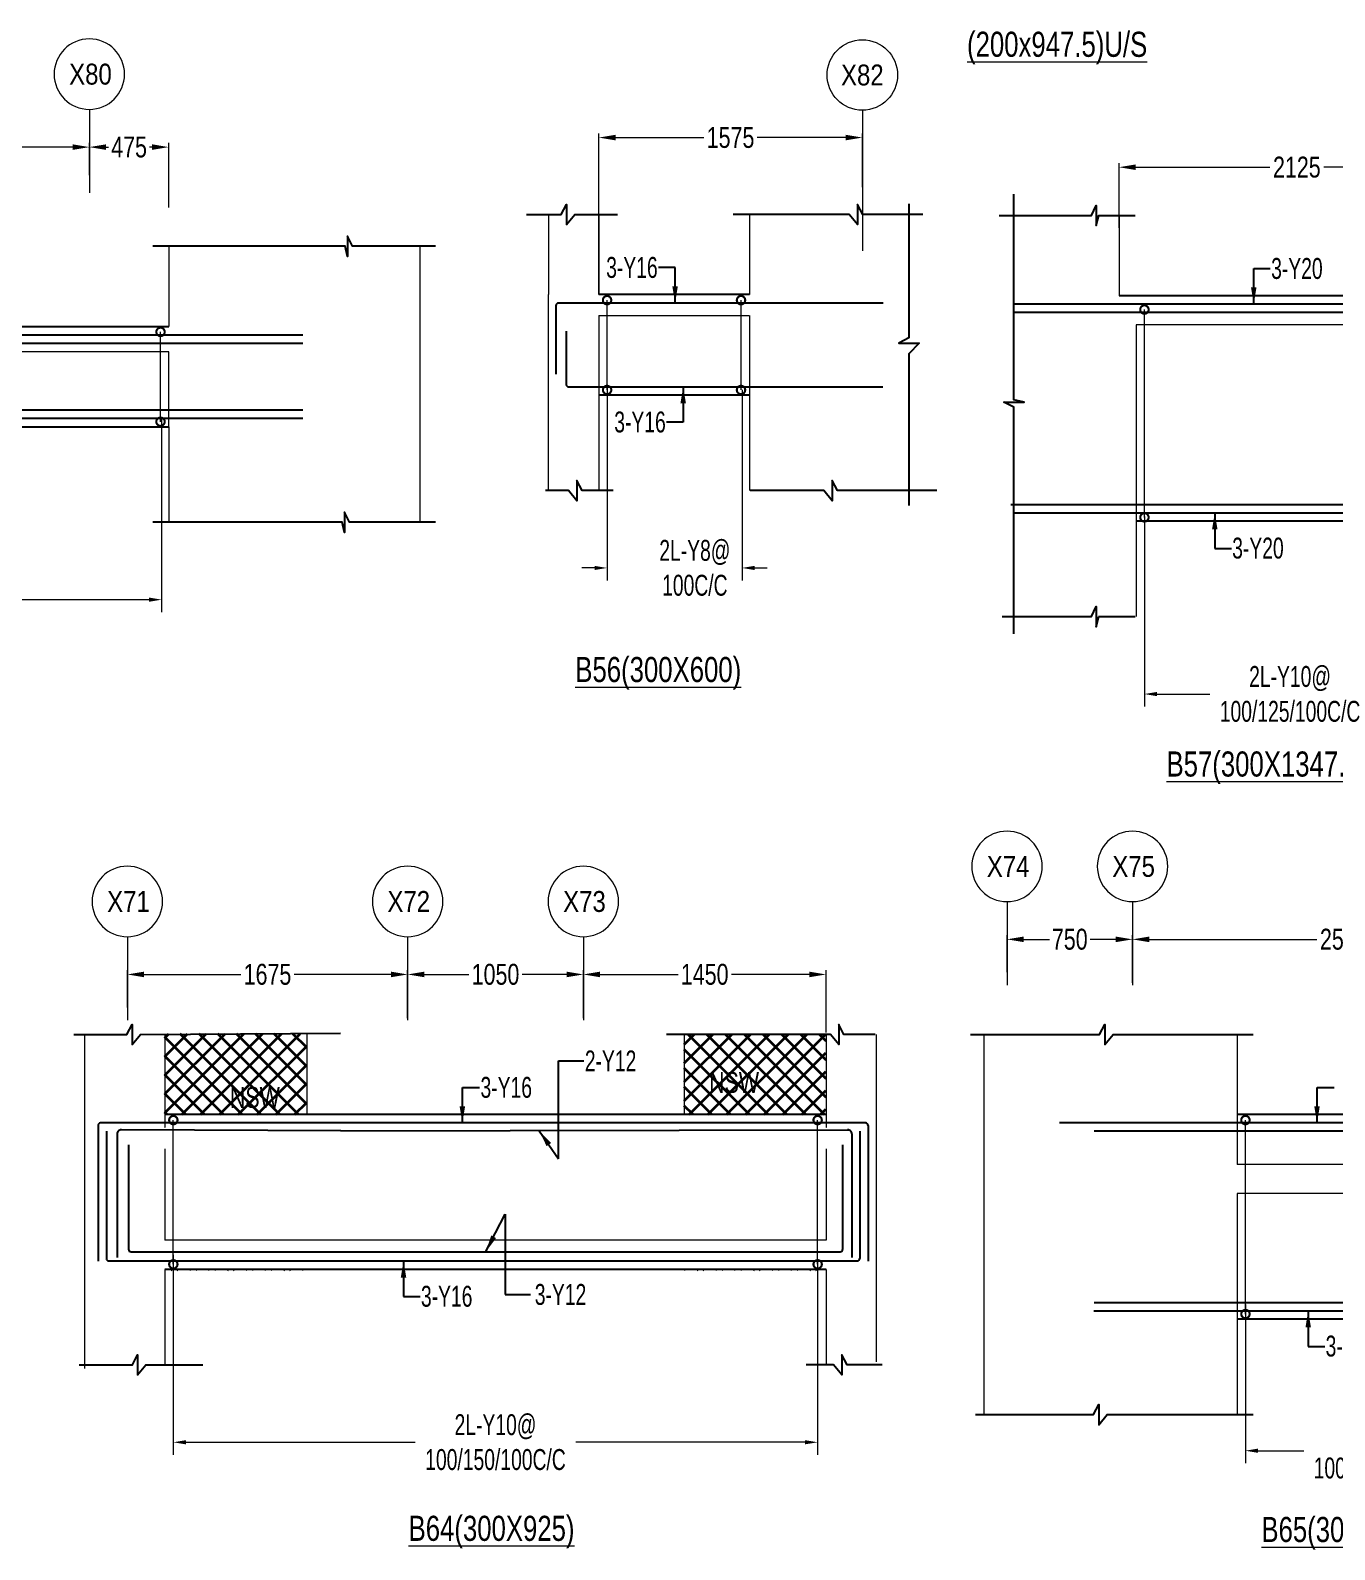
# Model space of a CAD drawing. Header units: millimetres. Extents: x -2697 to 288508, y -1308 to 60928.
# Drawn here: x 45009 to 52802, y 15370 to 24451 of the extents above; entities that cross this region are included whole.
import ezdxf
from ezdxf.enums import TextEntityAlignment as Align

# ---------------------------------------------------------------- set-up
doc = ezdxf.new("R2010")
doc.units = ezdxf.units.MM
doc.header["$LTSCALE"] = 100
for name, pattern in [('ACAD_ISO04W100', [30, 24, -3, 0, -3]), ('CONTINOUS', [0]), ('CONTINU', [0]), ('HIDDEN', [0.375, 0.25, -0.125])]:
    doc.linetypes.add(name, pattern=pattern)
doc.layers.get('Defpoints').update_dxf_attribs({"color": 1, "lineweight": 0})
for name, color, linetype in [('-S-ARROW', 253, 'Continuous'), ('-S-MISC', 8, 'Continuous'), ('-STR-BEAM', 7, 'CONTINU'), ('-STR-REINF', 3, 'Continuous'), ('-STR-TEXT', 6, 'Continuous')]:
    doc.layers.add(name, color=color, linetype=linetype)
for name, color, linetype, lineweight in [('-S-STIRUP', 11, 'Continuous', 9), ('-S-TEXT', 6, 'Continuous', 0), ('-STR-COLUMN', 5, 'HIDDEN', 13), ('-STR-RF-DIM', 252, 'CONTINOUS', 20), ('A-ANNO-GRID-LINE', 252, 'ACAD_ISO04W100', 20), ('A-ANNO-GRID-TEXT', 13, 'Continuous', 15), ('GRID DIM', 252, 'Continuous', 9), ('S-COL HATCH', 9, 'Continuous', 35), ('SEC TEXT', 9, 'Continuous', 18), ('SLAB LINE', 254, 'HIDDEN', 20)]:
    doc.layers.add(name, color=color, linetype=linetype, lineweight=lineweight)
doc.styles.add('BEAM-LS', font='romans.shx', dxfattribs={"width": 0.8})
doc.styles.add('Dim.s & Anno.(Misc.)', font='ARIALN.TTF')
doc.styles.add('SOBHA', font='swisscl.ttf', dxfattribs={"width": 0.9})
doc.styles.add('sobha.sed', font='swisscl.ttf')
doc.dimstyles.new('S-50', dxfattribs={"dimscale": 50, "dimtxt": 2.5, "dimasz": 2, "dimexe": 0.5, "dimexo": 0.25, "dimgap": 0.25, "dimtad": 0, "dimdec": 0, "dimrnd": 0.0005, "dimzin": 0, "dimdsep": 46, "dimtxsty": 'sobha.sed', "dimblk": 'OBLIQUE', "dimcen": 0.09, "dimclrd": 8, "dimclre": 8, "dimclrt": 6, "dimadec": 0, "dimazin": 0, "dimtfac": 1, "dimtdec": 0, "dimtofl": 0, "dimtmove": 2, "dimatfit": 3, "dimfxl": 0.18, "dimtolj": 1, "dimtzin": 0, "dimlwd": -1, "dimlwe": -1, "dimarcsym": 0})
doc.dimstyles.new('S-DIM50', dxfattribs={"dimscale": 50, "dimtxt": 2.5, "dimasz": 1.5, "dimexe": 1.5, "dimexo": 1, "dimgap": 0.5, "dimtad": 0, "dimdec": 0, "dimzin": 0, "dimdsep": 46, "dimtxsty": 'SOBHA', "dimcen": 0.09, "dimclrd": 256, "dimclre": 256, "dimclrt": 6, "dimadec": 5, "dimazin": 0, "dimtfac": 1, "dimtdec": 0, "dimtofl": 0, "dimtmove": 0, "dimatfit": 3, "dimfxl": 0.18, "dimtolj": 1, "dimtzin": 0, "dimlwd": -1, "dimlwe": -1, "dimarcsym": 0})
doc.dimstyles.new('STIRUP', dxfattribs={"dimscale": 50, "dimtxt": 2.5, "dimasz": 2.2, "dimexe": 0, "dimexo": 0, "dimgap": 0.5, "dimtad": 0, "dimdec": 0, "dimzin": 0, "dimdsep": 46, "dimtxsty": 'BEAM-LS', "dimblk": 'DOTSMALL', "dimcen": 0.09, "dimclrd": 256, "dimclre": 256, "dimclrt": 256, "dimadec": 5, "dimazin": 0, "dimtfac": 1, "dimtdec": 0, "dimtofl": 0, "dimtmove": 0, "dimatfit": 3, "dimldrblk": 'DOTSMALL', "dimfxl": 0, "dimfxlon": 1, "dimtolj": 1, "dimtzin": 0, "dimlwd": -1, "dimlwe": -1, "dimarcsym": 0})

# ---------------------------------------------------------------- blocks, each defined once
blk = doc.blocks.new('_Oblique')
at = {"color": 0, "linetype": 'ByBlock', "lineweight": -2}
blk.add_line((-0.5, -0.5), (0.5, 0.5), dxfattribs=at)
blk = doc.blocks.new('*D116')
at = {"layer": '-STR-RF-DIM', "transparency": 16777216}
for p, q in [((45863, 17132.3), (45863, 15936.5)), ((49713.2, 17087.1), (49713.2, 15936.5)), ((45938, 16011.5), (47308.9, 16011.5)), ((49638.2, 16011.5), (48267.3, 16011.5))]:
    blk.add_line(p, q, dxfattribs=at)
for points in [[(45938, 16024), (45938, 15999), (45863, 16011.5)], [(49638.2, 16024), (49638.2, 15999), (49713.2, 16011.5)]]:
    blk.add_solid(points, dxfattribs=at)
at = {"layer": 'Defpoints', "color": 0, "transparency": 16777216}
for p in [(45863, 17132.3, 178586.6), (49713.2, 17087.1, 0), (49713.2, 16011.5)]:
    blk.add_point(p, dxfattribs=at)
at = {"layer": '-STR-RF-DIM', "color": 6, "transparency": 16777216, "insert": (47788.1, 16011.5), "char_height": 125, "attachment_point": 5, "style": 'SOBHA'}
blk.add_mtext('\\A1;2L-Y10@\\P100/150/100C/C', dxfattribs=at)
blk = doc.blocks.new('_DotSmall')
at = {"color": 0, "linetype": 'ByBlock', "const_width": 0.5}
blk.add_lwpolyline([(-0.0625, 0, 1), (0.0625, 0, 1)], format="xyb", close=True, dxfattribs=at)
blk = doc.blocks.new('*D117')
at = {"layer": '-S-STIRUP', "ltscale": 100, "transparency": 16777216}
blk.add_line((45863, 17075.4), (45863, 17937.1), dxfattribs=at)
at = {"layer": 'Defpoints', "color": 0, "linetype": 'CONTINU', "ltscale": 100, "transparency": 16777216}
for p in [(45863, 17937.1), (45863.1, 17937.1), (45863, 17075.4)]:
    blk.add_point(p, dxfattribs=at)
at = {"layer": '-S-STIRUP', "linetype": 'CONTINU', "ltscale": 100, "transparency": 16777216, "xscale": 100, "yscale": 100, "zscale": 100}
for p, rotation in [((45863, 17937.1), 90), ((45863, 17075.4), 270)]:
    blk.add_blockref('_DotSmall', p, dxfattribs=dict(at, rotation=rotation))
blk = doc.blocks.new('*D118')
at = {"layer": '-S-STIRUP', "ltscale": 100, "transparency": 16777216}
blk.add_line((49713.2, 17075.4), (49713.2, 17937.1), dxfattribs=at)
at = {"layer": 'Defpoints', "color": 0, "linetype": 'CONTINU', "ltscale": 100, "transparency": 16777216}
for p in [(49713.2, 17937.1), (49713.2, 17937.1), (49713.2, 17075.4)]:
    blk.add_point(p, dxfattribs=at)
at = {"layer": '-S-STIRUP', "linetype": 'CONTINU', "ltscale": 100, "transparency": 16777216, "xscale": 100, "yscale": 100, "zscale": 100}
for p, rotation in [((49713.2, 17937.1), 90), ((49713.2, 17075.4), 270)]:
    blk.add_blockref('_DotSmall', p, dxfattribs=dict(at, rotation=rotation))
blk = doc.blocks.new('A-SYMB_Grid')
blk.add_circle((0, 0), 4.21)
at = {"style": 'Dim.s & Anno.(Misc.)'}
blk.add_attdef('GRID', text='', height=3, dxfattribs=at).set_placement((0, 0), align=Align.MIDDLE_CENTER)
blk = doc.blocks.new('*D144')
at = {"layer": 'Defpoints', "color": 0, "transparency": 16777216}
for p in [(47263.2, 18807.8), (45588.2, 18598.3), (47263.2, 18534.5)]:
    blk.add_point(p, dxfattribs=at)
at = {"layer": 'GRID DIM', "transparency": 16777216}
for p, q in [((45588.2, 18610.8), (45588.2, 18832.8)), ((45688.2, 18807.8), (46266.5, 18807.8)), ((47163.2, 18807.8), (46585, 18807.8)), ((47263.2, 18547), (47263.2, 18832.8))]:
    blk.add_line(p, q, dxfattribs=at)
for points in [[(45688.2, 18824.5), (45688.2, 18791.2), (45588.2, 18807.8)], [(47163.2, 18824.5), (47163.2, 18791.2), (47263.2, 18807.8)]]:
    blk.add_solid(points, dxfattribs=at)
at = {"layer": 'GRID DIM', "color": 13, "transparency": 16777216, "insert": (46425.7, 18807.8), "char_height": 125, "attachment_point": 5, "style": 'sobha.sed'}
blk.add_mtext('\\A1;1675', dxfattribs=at)
blk = doc.blocks.new('*D145')
at = {"layer": 'Defpoints', "color": 0, "transparency": 16777216}
for p in [(48313.2, 18807.8), (47263.2, 18598.3), (48313.2, 18534.5)]:
    blk.add_point(p, dxfattribs=at)
at = {"layer": 'GRID DIM', "transparency": 16777216}
for p, q in [((47263.2, 18610.8), (47263.2, 18832.8)), ((47363.2, 18807.8), (47628.8, 18807.8)), ((48213.2, 18807.8), (47947.6, 18807.8)), ((48313.2, 18547), (48313.2, 18832.8))]:
    blk.add_line(p, q, dxfattribs=at)
for points in [[(47363.2, 18824.5), (47363.2, 18791.2), (47263.2, 18807.8)], [(48213.2, 18824.5), (48213.2, 18791.2), (48313.2, 18807.8)]]:
    blk.add_solid(points, dxfattribs=at)
at = {"layer": 'GRID DIM', "color": 13, "transparency": 16777216, "insert": (47788.2, 18807.8), "char_height": 125, "attachment_point": 5, "style": 'sobha.sed'}
blk.add_mtext('\\A1;1050', dxfattribs=at)
blk = doc.blocks.new('*D146')
at = {"layer": 'Defpoints', "color": 0, "transparency": 16777216}
for p in [(49763.2, 18807.8), (48313.2, 18598.3), (49763.2, 18449.2, 0)]:
    blk.add_point(p, dxfattribs=at)
at = {"layer": 'GRID DIM', "transparency": 16777216}
for p, q in [((48313.2, 18610.8), (48313.2, 18832.8)), ((48413.2, 18807.8), (48878.8, 18807.8)), ((49663.2, 18807.8), (49197.6, 18807.8)), ((49763.2, 18461.7), (49763.2, 18832.8))]:
    blk.add_line(p, q, dxfattribs=at)
for points in [[(48413.2, 18824.5), (48413.2, 18791.2), (48313.2, 18807.8)], [(49663.2, 18824.5), (49663.2, 18791.2), (49763.2, 18807.8)]]:
    blk.add_solid(points, dxfattribs=at)
at = {"layer": 'GRID DIM', "color": 13, "transparency": 16777216, "insert": (49038.2, 18807.8), "char_height": 125, "attachment_point": 5, "style": 'sobha.sed'}
blk.add_mtext('\\A1;1450', dxfattribs=at)
blk = doc.blocks.new('*D368')
at = {"layer": '-STR-RF-DIM', "transparency": 16777216}
for p, q in [((48455, 22321.1), (48455, 21162.5)), ((49261.4, 22302.6), (49261.4, 21162.5)), ((48380, 21237.5), (48305, 21237.5)), ((49336.4, 21237.5), (49411.4, 21237.5))]:
    blk.add_line(p, q, dxfattribs=at)
for points in [[(48380, 21250), (48380, 21225), (48455, 21237.5)], [(49336.4, 21250), (49336.4, 21225), (49261.4, 21237.5)]]:
    blk.add_solid(points, dxfattribs=at)
at = {"layer": 'Defpoints', "color": 0, "transparency": 16777216}
for p in [(48455, 22321.1, 178586.6), (49261.4, 22302.6, 0), (49261.4, 21237.5)]:
    blk.add_point(p, dxfattribs=at)
at = {"layer": '-STR-RF-DIM', "color": 6, "transparency": 16777216, "insert": (48979.4, 21237.5), "char_height": 125, "attachment_point": 5, "style": 'SOBHA'}
blk.add_mtext('\\A1;2L-Y8@\\P100C/C', dxfattribs=at)
blk = doc.blocks.new('*D369')
at = {"layer": '-S-STIRUP', "ltscale": 100, "transparency": 16777216}
blk.add_line((48455, 22301.4), (48455, 22838.1), dxfattribs=at)
at = {"layer": 'Defpoints', "color": 0, "linetype": 'CONTINU', "ltscale": 100, "transparency": 16777216}
for p in [(48455, 22838.1), (48455, 22838.1), (48455, 22301.4)]:
    blk.add_point(p, dxfattribs=at)
at = {"layer": '-S-STIRUP', "linetype": 'CONTINU', "ltscale": 100, "transparency": 16777216, "xscale": 100, "yscale": 100, "zscale": 100}
for p, rotation in [((48455, 22838.1), 90), ((48455, 22301.4), 270)]:
    blk.add_blockref('_DotSmall', p, dxfattribs=dict(at, rotation=rotation))
blk = doc.blocks.new('*D370')
at = {"layer": '-S-STIRUP', "ltscale": 100, "transparency": 16777216}
blk.add_line((49255.3, 22301.4), (49255.3, 22838.1), dxfattribs=at)
at = {"layer": 'Defpoints', "color": 0, "linetype": 'CONTINU', "ltscale": 100, "transparency": 16777216}
for p in [(49255.3, 22838.1), (49255.3, 22838.1), (49255.3, 22301.4)]:
    blk.add_point(p, dxfattribs=at)
at = {"layer": '-S-STIRUP', "linetype": 'CONTINU', "ltscale": 100, "transparency": 16777216, "xscale": 100, "yscale": 100, "zscale": 100}
for p, rotation in [((49255.3, 22838.1), 90), ((49255.3, 22301.4), 270)]:
    blk.add_blockref('_DotSmall', p, dxfattribs=dict(at, rotation=rotation))
blk = doc.blocks.new('*D177')
at = {"layer": '-STR-RF-DIM', "transparency": 16777216}
for p, q in [((52269.6, 16834.8), (52269.6, 15885.9)), ((53924.7, 16789.6), (53924.7, 15885.9)), ((52344.6, 15960.9), (52618, 15960.9)), ((53849.7, 15960.9), (53576.4, 15960.9))]:
    blk.add_line(p, q, dxfattribs=at)
for points in [[(52344.6, 15973.4), (52344.6, 15948.4), (52269.6, 15960.9)], [(53849.7, 15973.4), (53849.7, 15948.4), (53924.7, 15960.9)]]:
    blk.add_solid(points, dxfattribs=at)
at = {"layer": 'Defpoints', "color": 0, "transparency": 16777216}
for p in [(52269.6, 16834.8, 178586.6), (53924.7, 16789.6, 0), (53924.7, 15960.9)]:
    blk.add_point(p, dxfattribs=at)
at = {"layer": '-STR-RF-DIM', "color": 6, "transparency": 16777216, "insert": (53097.2, 15960.9), "char_height": 125, "attachment_point": 5, "style": 'SOBHA'}
blk.add_mtext('\\A1;2L-Y10@\\P100/125/100C/C', dxfattribs=at)
blk = doc.blocks.new('*D178')
at = {"layer": '-S-STIRUP', "ltscale": 100, "transparency": 16777216}
blk.add_line((52269.6, 16777.9), (52269.6, 17937.1), dxfattribs=at)
at = {"layer": 'Defpoints', "color": 0, "linetype": 'CONTINU', "ltscale": 100, "transparency": 16777216}
for p in [(52269.6, 17937.1), (52269.6, 17937.1), (52269.6, 16777.9)]:
    blk.add_point(p, dxfattribs=at)
at = {"layer": '-S-STIRUP', "linetype": 'CONTINU', "ltscale": 100, "transparency": 16777216, "xscale": 100, "yscale": 100, "zscale": 100}
for p, rotation in [((52269.6, 17937.1), 90), ((52269.6, 16777.9), 270)]:
    blk.add_blockref('_DotSmall', p, dxfattribs=dict(at, rotation=rotation))
blk = doc.blocks.new('*D266')
at = {"layer": 'Defpoints', "color": 0, "transparency": 16777216}
for p in [(49980.3, 23810), (49980.3, 23502), (48405.3, 22936)]:
    blk.add_point(p, dxfattribs=at)
at = {"layer": 'GRID DIM', "transparency": 16777216}
for p, q in [((48405.3, 22948.5), (48405.3, 23835)), ((48505.3, 23810), (49033.6, 23810)), ((49880.3, 23810), (49352.1, 23810)), ((49980.3, 23514.5), (49980.3, 23835))]:
    blk.add_line(p, q, dxfattribs=at)
for points in [[(48505.3, 23826.7), (48505.3, 23793.3), (48405.3, 23810)], [(49880.3, 23826.7), (49880.3, 23793.3), (49980.3, 23810)]]:
    blk.add_solid(points, dxfattribs=at)
at = {"layer": 'GRID DIM', "color": 13, "transparency": 16777216, "insert": (49192.8, 23810), "char_height": 125, "attachment_point": 5, "style": 'sobha.sed'}
blk.add_mtext('\\A1;1575', dxfattribs=at)
blk = doc.blocks.new('*D285')
at = {"layer": 'Defpoints', "color": 0, "transparency": 16777216}
for p in [(51594.8, 19017.6), (50844.8, 18808), (51594.8, 18744.2)]:
    blk.add_point(p, dxfattribs=at)
at = {"layer": 'GRID DIM', "transparency": 16777216}
for p, q in [((50844.8, 18820.5), (50844.8, 19042.6)), ((50944.8, 19017.6), (51098.5, 19017.6)), ((51494.8, 19017.6), (51341.2, 19017.6)), ((51594.8, 18756.7), (51594.8, 19042.6))]:
    blk.add_line(p, q, dxfattribs=at)
for points in [[(50944.8, 19034.2), (50944.8, 19000.9), (50844.8, 19017.6)], [(51494.8, 19034.2), (51494.8, 19000.9), (51594.8, 19017.6)]]:
    blk.add_solid(points, dxfattribs=at)
at = {"layer": 'GRID DIM', "color": 13, "transparency": 16777216, "insert": (51219.8, 19017.6), "char_height": 125, "attachment_point": 5, "style": 'sobha.sed'}
blk.add_mtext('\\A1;750', dxfattribs=at)
blk = doc.blocks.new('*D287')
at = {"layer": 'Defpoints', "color": 0, "transparency": 16777216}
for p in [(54119.8, 19017.6), (51594.8, 18808), (54119.8, 18744.2)]:
    blk.add_point(p, dxfattribs=at)
at = {"layer": 'GRID DIM', "transparency": 16777216}
for p, q in [((51594.8, 18820.5), (51594.8, 19042.6)), ((51694.8, 19017.6), (52696.7, 19017.6)), ((54019.8, 19017.6), (53018, 19017.6)), ((54119.8, 18756.7), (54119.8, 19042.6))]:
    blk.add_line(p, q, dxfattribs=at)
for points in [[(51694.8, 19034.2), (51694.8, 19000.9), (51594.8, 19017.6)], [(54019.8, 19034.2), (54019.8, 19000.9), (54119.8, 19017.6)]]:
    blk.add_solid(points, dxfattribs=at)
at = {"layer": 'GRID DIM', "color": 13, "transparency": 16777216, "insert": (52857.3, 19017.6), "char_height": 125, "attachment_point": 5, "style": 'sobha.sed'}
blk.add_mtext('\\A1;2525', dxfattribs=at)
blk = doc.blocks.new('*D413')
at = {"layer": '-STR-RF-DIM', "transparency": 16777216}
for p, q in [((39686.1, 22123.5), (39686.1, 20972.9)), ((45792.6, 22131.5), (45792.6, 20972.9)), ((39761.1, 21047.9), (42159.8, 21047.9)), ((45717.6, 21047.9), (43118.2, 21047.9))]:
    blk.add_line(p, q, dxfattribs=at)
for points in [[(39761.1, 21060.4), (39761.1, 21035.4), (39686.1, 21047.9)], [(45717.6, 21060.4), (45717.6, 21035.4), (45792.6, 21047.9)]]:
    blk.add_solid(points, dxfattribs=at)
at = {"layer": 'Defpoints', "color": 0, "transparency": 16777216}
for p in [(39686.1, 22123.5, 0), (45792.6, 22131.5, 0), (39686.1, 21047.9)]:
    blk.add_point(p, dxfattribs=at)
at = {"layer": '-STR-RF-DIM', "color": 6, "transparency": 16777216, "insert": (42639, 21047.9), "char_height": 125, "attachment_point": 5, "style": 'SOBHA'}
blk.add_mtext('\\A1;2L-Y10@\\P100/150/100C/C', dxfattribs=at)
blk = doc.blocks.new('*D414')
at = {"layer": '-S-STIRUP', "ltscale": 100, "transparency": 16777216}
blk.add_line((45786.4, 22111.7), (45786.4, 22648.5), dxfattribs=at)
at = {"layer": 'Defpoints', "color": 0, "linetype": 'CONTINU', "ltscale": 100, "transparency": 16777216}
for p in [(45786.4, 22648.5), (45786.4, 22648.5), (45786.4, 22111.7)]:
    blk.add_point(p, dxfattribs=at)
at = {"layer": '-S-STIRUP', "linetype": 'CONTINU', "ltscale": 100, "transparency": 16777216, "xscale": 100, "yscale": 100, "zscale": 100}
for p, rotation in [((45786.4, 22648.5), 90), ((45786.4, 22111.7), 270)]:
    blk.add_blockref('_DotSmall', p, dxfattribs=dict(at, rotation=rotation))
blk = doc.blocks.new('*D418')
at = {"layer": 'Defpoints', "color": 0, "transparency": 16777216}
for p in [(45361.2, 23753), (43961.2, 23572.4, 0), (45361.2, 23572.4, 0)]:
    blk.add_point(p, dxfattribs=at)
at = {"layer": 'GRID DIM', "transparency": 16777216}
for p, q in [((43961.2, 23584.9), (43961.2, 23778)), ((44061.2, 23753), (44501.8, 23753)), ((45261.2, 23753), (44820.6, 23753)), ((45361.2, 23584.9), (45361.2, 23778))]:
    blk.add_line(p, q, dxfattribs=at)
for points in [[(44061.2, 23769.7), (44061.2, 23736.4), (43961.2, 23753)], [(45261.2, 23769.7), (45261.2, 23736.4), (45361.2, 23753)]]:
    blk.add_solid(points, dxfattribs=at)
at = {"layer": 'GRID DIM', "color": 13, "transparency": 16777216, "insert": (44661.2, 23753), "char_height": 125, "attachment_point": 5, "style": 'sobha.sed'}
blk.add_mtext('\\A1;1400', dxfattribs=at)
blk = doc.blocks.new('*D419')
at = {"layer": 'Defpoints', "color": 0, "transparency": 16777216}
for p in [(45836.1, 23753), (45361.2, 23572.4, 0), (45836.1, 23379, 0)]:
    blk.add_point(p, dxfattribs=at)
at = {"layer": 'GRID DIM', "transparency": 16777216}
for p, q in [((45361.2, 23584.9), (45361.2, 23778)), ((45461.2, 23753), (45476.3, 23753)), ((45736.1, 23753), (45721, 23753)), ((45836.1, 23391.5), (45836.1, 23778))]:
    blk.add_line(p, q, dxfattribs=at)
for points in [[(45461.2, 23769.7), (45461.2, 23736.4), (45361.2, 23753)], [(45736.1, 23769.7), (45736.1, 23736.4), (45836.1, 23753)]]:
    blk.add_solid(points, dxfattribs=at)
at = {"layer": 'GRID DIM', "color": 13, "transparency": 16777216, "insert": (45598.7, 23753), "char_height": 125, "attachment_point": 5, "style": 'sobha.sed'}
blk.add_mtext('\\A1;475', dxfattribs=at)
blk = doc.blocks.new('*D547')
at = {"layer": '-STR-RF-DIM', "transparency": 16777216}
for p, q in [((51666, 21546), (51666, 20408.8)), ((53467.1, 21549.7), (53467.1, 20408.8)), ((51741, 20483.8), (52057, 20483.8)), ((53392.1, 20483.8), (53015.4, 20483.8))]:
    blk.add_line(p, q, dxfattribs=at)
for points in [[(51741, 20496.3), (51741, 20471.3), (51666, 20483.8)], [(53392.1, 20496.3), (53392.1, 20471.3), (53467.1, 20483.8)]]:
    blk.add_solid(points, dxfattribs=at)
at = {"layer": 'Defpoints', "color": 0, "transparency": 16777216}
for p in [(51666, 21546, 178586.6), (53467.1, 21549.7, 0), (53467.1, 20483.8)]:
    blk.add_point(p, dxfattribs=at)
at = {"layer": '-STR-RF-DIM', "color": 6, "transparency": 16777216, "insert": (52536.2, 20483.8), "char_height": 125, "width": 1290.184, "attachment_point": 5, "style": 'SOBHA'}
blk.add_mtext('\\A1;2L-Y10@\\P100/125/100C/C', dxfattribs=at)
blk = doc.blocks.new('*D548')
at = {"layer": '-S-STIRUP', "ltscale": 100, "transparency": 16777216}
blk.add_line((51666, 21539.8), (51666, 22781.9), dxfattribs=at)
at = {"layer": 'Defpoints', "color": 0, "linetype": 'CONTINU', "ltscale": 100, "transparency": 16777216}
for p in [(51666, 22781.9), (51666, 22781.9), (51666, 21539.8, 0)]:
    blk.add_point(p, dxfattribs=at)
at = {"layer": '-S-STIRUP', "linetype": 'CONTINU', "ltscale": 100, "transparency": 16777216, "xscale": 100, "yscale": 100, "zscale": 100}
for p, rotation in [((51666, 22781.9), 90), ((51666, 21539.8), 270)]:
    blk.add_blockref('_DotSmall', p, dxfattribs=dict(at, rotation=rotation))
blk = doc.blocks.new('*D550')
at = {"layer": 'Defpoints', "color": 0, "transparency": 16777216}
for p in [(51514.3, 23632.9), (53639.6, 23498, 0), (51514.3, 23258.6, 0)]:
    blk.add_point(p, dxfattribs=at)
at = {"layer": 'GRID DIM', "transparency": 16777216}
for p, q in [((51514.3, 23271.1), (51514.3, 23657.9)), ((51614.3, 23632.9), (52416.3, 23632.9)), ((53539.6, 23632.9), (52737.6, 23632.9)), ((53639.6, 23510.5), (53639.6, 23657.9))]:
    blk.add_line(p, q, dxfattribs=at)
for points in [[(51614.3, 23649.6), (51614.3, 23616.2), (51514.3, 23632.9)], [(53539.6, 23649.6), (53539.6, 23616.2), (53639.6, 23632.9)]]:
    blk.add_solid(points, dxfattribs=at)
at = {"layer": 'GRID DIM', "color": 13, "transparency": 16777216, "insert": (52576.9, 23632.9), "char_height": 125, "attachment_point": 5, "style": 'sobha.sed'}
blk.add_mtext('\\A1;2125', dxfattribs=at)

msp = doc.modelspace()

# ---------------------------------------------------------------- hatches: boundary and pattern name
at = {"layer": 'S-COL HATCH'}
h = msp.add_hatch(dxfattribs=at)
h.set_pattern_fill('ANSI37', color=8, scale=25)
h.set_pattern_definition([(45, (-61107.535, -184130), (-56.1266, 56.1266), []), (135, (-61107.535, -184130), (-56.1266, -56.1266), [])])
h.paths.add_polyline_path([(46660.67, 17970.07), (45813.13, 17970.07), (45812.5, 18452.63), (46660.04, 18452.63)])
h.paths.add_polyline_path([(46660.67, 17042.36), (45813.13, 17042.36), (45813.13, 17045.07), (46660.67, 17045.07)])
h.paths.add_polyline_path([(48915.63, 17042.36), (49763.13, 17042.36), (49763.13, 17045.07), (48915.63, 17045.07)])
h.paths.add_polyline_path([(48915.63, 17970.07), (49763.13, 17970.07), (49763.13, 18449.17), (48915.63, 18449.17)])

# ---------------------------------------------------------------- linework, layer by layer
at = {"layer": '-S-MISC', "linetype": 'ByBlock', "ltscale": 1000}
for points, elevation in [([(50886.23, 20844.03), (50886.23, 22199.17), (50826.57, 22227.64), (50946.73, 22227.64), (50886.23, 22242.79), (50886.23, 23471.81)], 178586.59), ([(47972.56, 23350.19), (48180.85, 23350.19), (48211.72, 23409.85), (48211.72, 23289.69), (48261.57, 23350.19), (48516.89, 23350.19)], 0), ([(50342.31, 23350.19), (49982.38, 23350.19), (49951.52, 23409.85), (49951.52, 23289.69), (49901.66, 23350.19), (49209.37, 23350.19)], 0), ([(50258.59, 23414.86), (50258.59, 22612.65), (50198.93, 22581.78), (50319.1, 22581.78), (50258.59, 22516.99), (50258.59, 21611.4)], 0), ([(50797.25, 23344.01), (51349.24, 23344.01), (51377.71, 23403.67), (51377.71, 23283.5), (51392.86, 23344.01), (51610.12, 23344.01)], 178586.59), ([(47429.95, 23160.55), (46933.19, 23160.55), (46904.72, 23220.21), (46904.72, 23100.04), (46889.57, 23160.55), (45740.3, 23160.55)], 0), ([(48491.15, 21700.19), (48305.54, 21700.19), (48274.67, 21759.85), (48274.67, 21639.69), (48224.82, 21700.19), (48086.15, 21700.19)], 0), ([(50424.68, 21700.19), (49831.54, 21700.19), (49800.67, 21759.85), (49800.67, 21639.69), (49750.82, 21700.19), (49309.41, 21700.19)], 0), ([(47429.95, 21510.55), (46914.91, 21510.55), (46886.44, 21570.21), (46886.44, 21450.04), (46871.29, 21510.55), (45740.3, 21510.55)], 0), ([(50816.69, 20946.44), (51349.24, 20946.44), (51377.71, 21006.1), (51377.71, 20885.94), (51392.86, 20946.44), (51610.12, 20946.44)], 178586.59), ([(45269.4, 18449.17), (45585.87, 18449.17), (45616.74, 18508.83), (45616.74, 18388.66), (45666.59, 18449.17), (46862.51, 18456.44)], 0), ([(50057.02, 18449.17), (49870.19, 18449.17), (49839.32, 18508.83), (49839.32, 18388.66), (49789.47, 18449.17), (48810.51, 18449.17)], 0), ([(50625.94, 18449.17), (51397.82, 18449.17), (51428.69, 18508.83), (51428.69, 18388.66), (51478.54, 18449.17), (52315.64, 18449.17)], 0), ([(45300.6, 16474.17), (45618.67, 16474.17), (45649.54, 16533.83), (45649.54, 16413.66), (45699.39, 16474.17), (46039.03, 16474.17)], 0), ([(50099.47, 16474.17), (49889.21, 16474.17), (49858.34, 16533.83), (49858.34, 16413.66), (49808.49, 16474.17), (49644.81, 16474.17)], 0), ([(50657.17, 16176.67), (51362.19, 16176.67), (51393.06, 16236.33), (51393.06, 16116.16), (51442.91, 16176.67), (52315.64, 16176.67)], 0)]:
    msp.add_lwpolyline(points, dxfattribs=dict(at, elevation=elevation))
at = {"layer": '-STR-BEAM'}
for p, q in [((49305.21, 22871.09, 0), (48405.3, 22871.09, 0)), ((53640.13, 22864.91, 178586.59), (51514.28, 22864.91, 178586.59)), ((39636.14, 22681.45), (45836.14, 22681.45, 0)), ((49305.3, 22271.09, 0), (48405.3, 22271.09, 0)), ((39636.14, 22081.45), (45836.14, 22081.45, 0)), ((53522.5, 21517.35, 178586.59), (51616.21, 21517.35, 178586.59)), ((49763.21, 17970.07, 0), (45813.21, 17970.07, 0)), ((53974.75, 17970.07, 0), (52219.8, 17970.07, 0)), ((49763.17, 17045.07, 0), (45813.17, 17045.07, 0)), ((53974.75, 16747.57, 0), (52219.8, 16747.57, 0))]:
    msp.add_line(p, q, dxfattribs=at)
at = {"layer": '-STR-COLUMN', "linetype": 'Continuous', "ltscale": 10}
for p, q in [((48105.21, 23350.19, 0), (48105.3, 22871.09, 0)), ((48405.3, 23350.19, 0), (48405.3, 22871.09, 0)), ((48405.3, 22871.09, 0), (48405.3, 23350.19, 0)), ((49305.21, 23350.19, 0), (49305.21, 22871.09, 0)), ((51514.28, 23344.01, 178586.59), (51514.28, 22864.91, 178586.59)), ((45836.14, 23160.55), (45836.14, 22681.45)), ((47336.14, 23160.55, 0), (47336.14, 21510.55, 0)), ((48105.3, 21700.19, 0), (48105.3, 22871.09, 0)), ((48405.3, 22271.09, 0), (48405.3, 21700.19, 0)), ((49305.3, 22271.09, 0), (49305.3, 21700.19, 0)), ((45836.14, 22081.45), (45836.14, 21510.55)), ((51616.21, 21517.35, 178586.59), (51616.21, 20946.44, 178586.59)), ((45331.69, 18449.17, 0), (45331.64, 16451.67, 0)), ((45813.21, 18449.17, 0), (45813.21, 17970.07, 0)), ((46660.71, 18456.44, 0), (46660.71, 17970.07, 0)), ((48915.67, 18449.17, 0), (48915.67, 17970.07, 0)), ((49763.21, 18449.17, 0), (49763.21, 17970.07, 0)), ((50063.21, 18449.17, 0), (50063.21, 17968.5, 0)), ((50705.54, 18449.17, 0), (50705.54, 16176.67, 0)), ((52219.8, 18449.17, 0), (52219.8, 17970.07, 0)), ((50063.21, 17968.5, 0), (50063.17, 16491.5, 0)), ((50063.21, 17968.5, 0), (50063.21, 17968.5, 0)), ((45813.17, 17045.07, 0), (45813.17, 16474.17, 0)), ((49763.17, 17045.07, 0), (49763.17, 16474.17, 0)), ((52219.8, 16747.57, 0), (52219.8, 16176.67, 0))]:
    msp.add_line(p, q, dxfattribs=at)
at = {"layer": '-STR-REINF', "ltscale": 10}
for p, q in [((48149.71, 22806.09, 0), (48149.71, 22395.38, 0)), ((50105.21, 22821.09, 0), (48164.71, 22821.09, 0)), ((53874.99, 22814.91, 178586.59), (50886.23, 22814.91, 178586.59)), ((53769.99, 22764.91, 178586.59), (50886.23, 22764.91, 178586.59)), ((39402.14, 22631.45, 0), (46636.14, 22631.45, 0)), ((48209.54, 22653.36, 0), (48209.54, 22336.09, 0)), ((39501.14, 22581.45, 0), (46636.14, 22581.45, 0)), ((48224.54, 22321.09, 0), (50102.66, 22321.09, 0)), ((46636.14, 22181.45, 0), (39571.14, 22181.45, 0)), ((46636.14, 22131.45, 0), (39452.14, 22131.45, 0)), ((50867.84, 21617.35, 178586.59), (53719.99, 21617.35, 178586.59)), ((50886.23, 21567.35, 178586.59), (53824.99, 21567.35, 178586.59)), ((45413.21, 17905.07, 0), (45413.17, 17094.41, 0)), ((50000.21, 17920.07, 0), (45428.21, 17920.07, 0)), ((50015.21, 17905.07, 0), (50015.17, 17094.41, 0)), ((54754.89, 17920.07, 0), (51158.75, 17920.07, 0)), ((45463.21, 17870.07, 0), (45463.17, 17110.07, 0)), ((45527.47, 17854.61, 0), (45527.43, 17116.64, 0)), ((46863.6, 17873.04, 0), (45552.59, 17879.61, 0)), ((46863.6, 17873.04, 0), (49897.88, 17878.97, 0)), ((49917.25, 17854.61, 0), (49917.21, 17116.64, 0)), ((49965.21, 17870.07, 0), (49965.17, 17110.07, 0)), ((54654.89, 17870.07, 0), (51365.26, 17870.07, 0)), ((45595.21, 17788.5, 0), (45595.17, 17164.58, 0)), ((49862.51, 17788.5, 0), (49862.47, 17164.58, 0)), ((45478.17, 17095.07, 0), (49950.17, 17095.07, 0)), ((45610.17, 17149.58, 0), (49847.47, 17149.58, 0)), ((54654.89, 16844.86, 0), (51365.26, 16844.86, 0)), ((51364.15, 16797.57, 0), (54704.89, 16797.57, 0))]:
    msp.add_line(p, q, dxfattribs=at)
for centre, radius, start, end in [((48164.71, 22806.09, 0), 15, 90, 180), ((48224.54, 22336.09, 0), 15, 180, 270), ((45428.21, 17905.07, 0), 15, 90, 180), ((50000.21, 17905.07, 0), 15, 0, 90), ((45552.47, 17854.61, 0), 25, 89.730129, 180), ((49892.25, 17854.61, 0), 25, 0, 90.269871), ((45610.17, 17164.58, 0), 15, 180, 270), ((49847.47, 17164.58, 0), 15, 270, 0), ((45478.17, 17110.07, 0), 15, 180, 270), ((49950.17, 17110.07, 0), 15, 270, 0)]:
    msp.add_arc(centre, radius, start, end, dxfattribs=at)
at = {"layer": 'A-ANNO-GRID-LINE', "ltscale": 40}
for p, q in [((45361.17, 23978.55, 0), (45361.17, 23479.71, 0)), ((49980.33, 23973.51, 0), (49980.33, 23133.68, 0)), ((50844.83, 19243.07, 0), (50844.83, 18744.23, 0)), ((51594.83, 19243.07, 0), (51594.83, 18744.23, 0)), ((45588.25, 19033.33, 0), (45588.25, 18534.49, 0)), ((47263.16, 19033.33, 0), (47263.16, 18534.49, 0)), ((48313.16, 19033.33, 0), (48313.16, 18534.49, 0))]:
    msp.add_line(p, q, dxfattribs=at)
at = {"layer": 'SLAB LINE', "color": 9, "linetype": 'HIDDEN', "ltscale": 0.1}
for p, q in [((48405.3, 22746.34, 0), (48405.3, 22271.09, 0)), ((48405.3, 22746.34, 0), (49305.3, 22746.34, 0)), ((49305.3, 22746.34, 0), (49305.3, 22271.09, 0)), ((39636.14, 22531.45), (45836.14, 22531.45, 0)), ((45836.14, 22081.45, 0), (45836.14, 22531.45, 0)), ((45813.21, 17970.07, 0), (45813.21, 17890.07, 0)), ((49763.21, 17970.07, 0), (49763.21, 17890.07, 0)), ((52219.8, 17970.07, 0), (52219.8, 17672.57, 0)), ((45813.21, 17765.07, 0), (45813.18, 17220.07, 0)), ((49763.21, 17765.07, 0), (49763.17, 17220.07, 0)), ((53974.75, 17672.57, 0), (52219.8, 17672.57, 0)), ((52219.8, 17497.57, 0), (52219.8, 16747.57, 0)), ((53974.75, 17497.57, 0), (52219.8, 17497.57, 0)), ((49763.17, 17220.07, 0), (45813.17, 17220.07, 0))]:
    msp.add_line(p, q, dxfattribs=at)
at = {"layer": 'SLAB LINE', "linetype": 'HIDDEN', "ltscale": 0.1}
for p, q in [((53523.34, 22689.91, 178586.59), (51616.21, 22689.91, 178586.59)), ((51616.21, 22689.91, 178586.59), (51616.21, 21517.35, 178586.59))]:
    msp.add_line(p, q, dxfattribs=at)

# ---------------------------------------------------------------- block references
at = {"layer": 'A-ANNO-GRID-TEXT'}
ref = msp.add_blockref('A-SYMB_Grid', (45361.17, 24189.18, 0), dxfattribs=dict(at, xscale=-50, yscale=50, zscale=50))
ref.add_attrib('GRID', 'X80', dxfattribs={"layer": '0', "height": 125, "style": 'Dim.s & Anno.(Misc.)'}).set_placement((45367.82, 24189.18, 0), align=Align.MIDDLE_CENTER)
ref = msp.add_blockref('A-SYMB_Grid', (49980.33, 24184.14, 0), dxfattribs=dict(at, xscale=50, yscale=50, zscale=50))
ref.add_attrib('GRID', 'X82', dxfattribs={"layer": '0', "height": 125, "style": 'Dim.s & Anno.(Misc.)'}).set_placement((49980.33, 24184.14, 0), align=Align.MIDDLE_CENTER)
ref = msp.add_blockref('A-SYMB_Grid', (50844.83, 19453.7, 0), dxfattribs=dict(at, xscale=-50, yscale=50, zscale=50))
ref.add_attrib('GRID', 'X74', dxfattribs={"layer": '0', "height": 125, "style": 'Dim.s & Anno.(Misc.)'}).set_placement((50851.48, 19453.7, 0), align=Align.MIDDLE_CENTER)
ref = msp.add_blockref('A-SYMB_Grid', (51594.83, 19453.7, 0), dxfattribs=dict(at, xscale=-50, yscale=50, zscale=50))
ref.add_attrib('GRID', 'X75', dxfattribs={"layer": '0', "height": 125, "style": 'Dim.s & Anno.(Misc.)'}).set_placement((51601.48, 19453.7, 0), align=Align.MIDDLE_CENTER)
ref = msp.add_blockref('A-SYMB_Grid', (45588.25, 19243.96, 0), dxfattribs=dict(at, xscale=-50, yscale=50, zscale=50))
ref.add_attrib('GRID', 'X71', dxfattribs={"layer": '0', "height": 125, "style": 'Dim.s & Anno.(Misc.)'}).set_placement((45594.9, 19243.96, 0), align=Align.MIDDLE_CENTER)
ref = msp.add_blockref('A-SYMB_Grid', (47263.16, 19243.96, 0), dxfattribs=dict(at, xscale=-50, yscale=50, zscale=50))
ref.add_attrib('GRID', 'X72', dxfattribs={"layer": '0', "height": 125, "style": 'Dim.s & Anno.(Misc.)'}).set_placement((47269.81, 19243.96, 0), align=Align.MIDDLE_CENTER)
ref = msp.add_blockref('A-SYMB_Grid', (48313.16, 19243.96, 0), dxfattribs=dict(at, xscale=-50, yscale=50, zscale=50))
ref.add_attrib('GRID', 'X73', dxfattribs={"layer": '0', "height": 125, "style": 'Dim.s & Anno.(Misc.)'}).set_placement((48319.81, 19243.96, 0), align=Align.MIDDLE_CENTER)

# ---------------------------------------------------------------- texts
at = {"layer": '-S-TEXT', "color": 6, "style": 'sobha.sed'}
for p in [(49064.47, 18099.86, 178586.59), (46200.8, 18010.17, 357173.18)]:
    msp.add_text('NSW', height=125, dxfattribs=at).set_placement(p)
at = {"layer": '-STR-TEXT', "color": 6, "char_height": 125, "style": 'SOBHA'}
for s, insert, attachment_point in [('\\A1;3-Y16', (48757.39, 23096.37, 0), 3), ('\\A1;3-Y20', (52423.33, 23090.18, 178586.59), 1), ('\\A1;3-Y16', (48805.7, 22045.82, 0), 9), ('\\A1;3-Y20', (52190.45, 21292.07, 178586.59), 7), ('\\A1;2-Y12', (48321.88, 18228.16, 178586.59), 7), ('\\A1;3-Y16', (47698.53, 18195.35, 0), 1), ('\\A1;3-Y16', (47342.61, 16819.8, 0), 7), ('\\A1;3-Y12', (48330.51, 16830.95, 0), 9), ('\\A1;3-Y16', (52748.73, 16522.3, 0), 7)]:
    msp.add_mtext(s, dxfattribs=dict(at, insert=insert, attachment_point=attachment_point))
at = {"layer": 'SEC TEXT', "color": 1, "linetype": 'ByBlock', "style": 'sobha.sed'}
for s, p in [('%%UB56(300X600)', (48265.07, 20555.46, 0)), ('%%UB57(300X1347.5)', (51797.91, 19990.7, 178586.59)), ('%%UB64(300X925)', (47268.89, 15422.11, 0)), ('%%UB65(300X1222.5)297.5 INV', (52364.94, 15415.13, 0))]:
    msp.add_text(s, height=150, rotation=359.989279, dxfattribs=at).set_placement(p)
at = {"layer": 'SEC TEXT', "color": 1, "linetype": 'ByBlock', "insert": (50605.96, 24442.75, 0), "char_height": 150, "width": 2322.1904, "attachment_point": 1, "rotation": 359.989279, "style": 'sobha.sed'}
msp.add_mtext('{\\L(200x947.5)U/S}', dxfattribs=at)

# ---------------------------------------------------------------- dimensions: what is measured, and where the dimension line sits
at = {"layer": '-S-STIRUP', "linetype": 'CONTINU', "ltscale": 100}
for base, p1, p2, picture, middle in [((48455.05, 22838.09, 178586.59), (48455.05, 22301.38, 178586.59), (48455.05, 22838.09, 178586.59), '*D369', (48455.05, 22569.74, 178586.59)), ((49255.3, 22838.09, 0), (49255.3, 22301.38, 0), (49255.3, 22838.09, 0), '*D370', (49255.3, 22569.74, 0)), ((51665.96, 22781.91, 357173.18), (51665.96, 21539.77, 357173.18), (51665.96, 22781.91, 357173.18), '*D548', (51665.96, 22160.84, 357173.18)), ((45786.39, 22648.45, 178586.59), (45786.39, 22111.74, 178586.59), (45786.39, 22648.45, 178586.59), '*D414', (45786.39, 22380.1, 178586.59)), ((45863.02, 17937.07, 178586.59), (45863.02, 17075.36, 178586.59), (45863.06, 17937.07, 178586.59), '*D117', (45863.02, 17506.22, 178586.59)), ((49713.17, 17937.07, 0), (49713.17, 17075.36, 0), (49713.21, 17937.07, 0), '*D118', (49713.17, 17506.22, 0)), ((52269.64, 17937.07, 178586.59), (52269.64, 16777.86, 178586.59), (52269.64, 17937.07, 178586.59), '*D178', (52269.64, 17357.47, 178586.59))]:
    dim = msp.add_linear_dim(base=base, p1=p1, p2=p2, angle=90, text=' ', dimstyle='STIRUP', override={"dimasz": 2}, dxfattribs=at)
    dim.commit()
    dim.dimension.update_dxf_attribs({"geometry": picture, "text_midpoint": middle})
at = {"layer": '-STR-RF-DIM'}
for base, p1, p2, text, picture, middle in [((49261.43, 21237.51, 0), (48455.05, 22321.09, 178586.59), (49261.43, 22302.59, 0), '2L-Y8@\\P100C/C', '*D368', (48979.38, 21237.51, 0)), ((53467.09, 20483.77, 178586.59), (51665.96, 21546.02, 357173.18), (53467.09, 21549.7, 178586.59), '2L-Y10@\\P100/125/100C/C', '*D547', (52536.18, 20483.77, 178586.59))]:
    dim = msp.add_linear_dim(base=base, p1=p1, p2=p2, text=text, dimstyle='S-DIM50', override={"dimscale": 1, "dimtxt": 125, "dimasz": 75, "dimexe": 75, "dimexo": 0, "dimgap": 25, "dimsah": 1, "dimcen": 4.5, "dimfxl": 75}, dxfattribs=at)
    dim.commit()
    dim.dimension.update_dxf_attribs({"geometry": picture, "text_midpoint": middle, "dimtype": 160})
dim = msp.add_linear_dim(base=(39686.14, 21047.87, 0), p1=(45792.64, 22131.45, 0), p2=(39686.14, 22123.45), angle=180, text='2L-Y10@\\P100/150/100C/C', dimstyle='S-DIM50', override={"dimscale": 1, "dimtxt": 125, "dimasz": 75, "dimexe": 75, "dimexo": 0, "dimgap": 25, "dimsah": 1, "dimcen": 4.5, "dimfxl": 75}, dxfattribs=at)
dim.commit()
dim.dimension.update_dxf_attribs({"geometry": '*D413', "text_midpoint": (42638.99, 21047.87, 0), "dimtype": 160})
for base, p1, p2, text, picture, middle in [((49713.17, 16011.49, 0), (45863.02, 17132.3, 178586.59), (49713.17, 17087.07, 0), '2L-Y10@\\P100/150/100C/C', '*D116', (47788.09, 16011.49, 0)), ((53924.75, 15960.94, 0), (52269.64, 16834.8, 178586.59), (53924.75, 16789.57, 0), '2L-Y10@\\P100/125/100C/C', '*D177', (53097.19, 15960.94, 0))]:
    dim = msp.add_linear_dim(base=base, p1=p1, p2=p2, text=text, dimstyle='S-DIM50', override={"dimscale": 1, "dimtxt": 125, "dimasz": 75, "dimexe": 75, "dimexo": 0, "dimgap": 25, "dimsah": 1, "dimcen": 4.5, "dimfxl": 75}, dxfattribs=at)
    dim.commit()
    dim.dimension.update_dxf_attribs({"geometry": picture, "text_midpoint": middle})
at = {"layer": 'GRID DIM'}
for base, p1, p2, override, picture, middle in [((49980.33, 23810, 0), (48405.3, 22936, 0), (49980.33, 23502, 0), {"dimsah": 1, "dimclrd": 256, "dimclre": 256, "dimclrt": 13}, '*D266', (49192.81, 23810, 0)), ((45361.17, 23753.04, 0), (43961.17, 23572.38), (45361.17, 23572.38, 0), {"dimsah": 1, "dimclrd": 256, "dimclre": 256, "dimclrt": 13, "dimtmove": 1}, '*D418', (44661.17, 23753.04, 0)), ((45836.14, 23753.04, 0), (45361.17, 23572.38, 0), (45836.14, 23379.04), {"dimsah": 1, "dimclrd": 256, "dimclre": 256, "dimclrt": 13, "dimtmove": 1}, '*D419', (45598.66, 23753.04, 0)), ((51594.83, 19017.56, 0), (50844.83, 18808.03, 0), (51594.83, 18744.23, 0), {"dimsah": 1, "dimclrd": 256, "dimclre": 256, "dimclrt": 13, "dimtmove": 1}, '*D285', (51219.83, 19017.56, 0)), ((54119.83, 19017.56, 0), (51594.83, 18808.03, 0), (54119.83, 18744.23, 0), {"dimsah": 1, "dimclrd": 256, "dimclre": 256, "dimclrt": 13, "dimtmove": 1}, '*D287', (52857.33, 19017.56, 0)), ((47263.16, 18807.82, 0), (45588.25, 18598.29, 0), (47263.16, 18534.49, 0), {"dimsah": 1, "dimclrd": 256, "dimclre": 256, "dimclrt": 13, "dimtmove": 1}, '*D144', (46425.7, 18807.82, 0)), ((48313.16, 18807.82, 0), (47263.16, 18598.29, 0), (48313.16, 18534.49, 0), {"dimsah": 1, "dimclrd": 256, "dimclre": 256, "dimclrt": 13, "dimtmove": 1}, '*D145', (47788.16, 18807.82, 0)), ((49763.21, 18807.82, 0), (48313.16, 18598.29, 0), (49763.21, 18449.17, 0), {"dimsah": 1, "dimclrd": 256, "dimclre": 256, "dimclrt": 13, "dimtmove": 1}, '*D146', (49038.19, 18807.82, 0))]:
    dim = msp.add_linear_dim(base=base, p1=p1, p2=p2, dimstyle='S-50', override=override, dxfattribs=at)
    dim.commit()
    dim.dimension.update_dxf_attribs({"geometry": picture, "text_midpoint": middle})
dim = msp.add_linear_dim(base=(51514.28, 23632.9, 178586.59), p1=(53639.6, 23498.02, 178586.59), p2=(51514.28, 23258.55, 178586.59), angle=180, dimstyle='S-50', override={"dimsah": 1, "dimclrd": 256, "dimclre": 256, "dimclrt": 13, "dimtmove": 1}, dxfattribs=at)
dim.commit()
dim.dimension.update_dxf_attribs({"geometry": '*D550', "text_midpoint": (52576.94, 23632.9, 178586.59)})

# ---------------------------------------------------------------- leaders
at = {"layer": '-S-ARROW', "annotation_type": 0, "has_hookline": 1, "hookline_direction": 1, "text_width": 318.41, "horizontal_direction": (-1, 0, 0)}
for points in [[(48861.43, 22821.09, 0), (48861.43, 23033.87, 0), (48762.39, 23033.87, 0)], [(48909.74, 22321.09, 0), (48909.74, 22108.32, 0), (48810.7, 22108.32, 0)]]:
    msp.add_leader(points, dimstyle='S-50', override={"dimasz": 2, "dimgap": 0.1, "dimtad": 0}, dxfattribs=at)
at = {"layer": '-S-ARROW', "annotation_type": 0, "has_hookline": 1, "hookline_direction": 1}
for points, text_width in [([(52319.29, 22814.91, 178586.59), (52319.29, 23027.68, 178586.59), (52418.33, 23027.68, 178586.59)], 318.41), ([(52086.41, 21567.35, 178586.59), (52086.41, 21354.57, 178586.59), (52185.45, 21354.57, 178586.59)], 318.41), ([(48049.99, 17872.79, 178586.59), (48165.47, 17706.35, 178586.59), (48165.47, 18290.66, 178586.59), (48316.88, 18290.66, 178586.59)], 317.74), ([(47590.2, 17920.07, 0), (47590.2, 18132.85, 0), (47693.53, 18132.85, 0)], 318.41), ([(52697.28, 17920.07, 0), (52697.28, 18132.85, 0), (52800.61, 18132.85, 0)], 318.41), ([(47238.57, 17095.07, 0), (47238.57, 16882.3, 0), (47337.61, 16882.3, 0)], 318.41), ([(52644.69, 16797.57, 0), (52644.69, 16584.8, 0), (52743.73, 16584.8, 0)], 318.41)]:
    msp.add_leader(points, dimstyle='S-50', override={"dimasz": 2, "dimgap": 0.1, "dimtad": 0}, dxfattribs=dict(at, text_width=text_width))
at = {"layer": '-S-ARROW'}
msp.add_leader([(47731.29, 17150.9, 0), (47846.77, 17375.2, 0), (47846.77, 16893.77, 0), (47998.18, 16893.77, 0)], dimstyle='S-50', override={"dimasz": 2, "dimgap": 0.1, "dimtad": 0}, dxfattribs=at)

doc.saveas('drawing.dxf')
